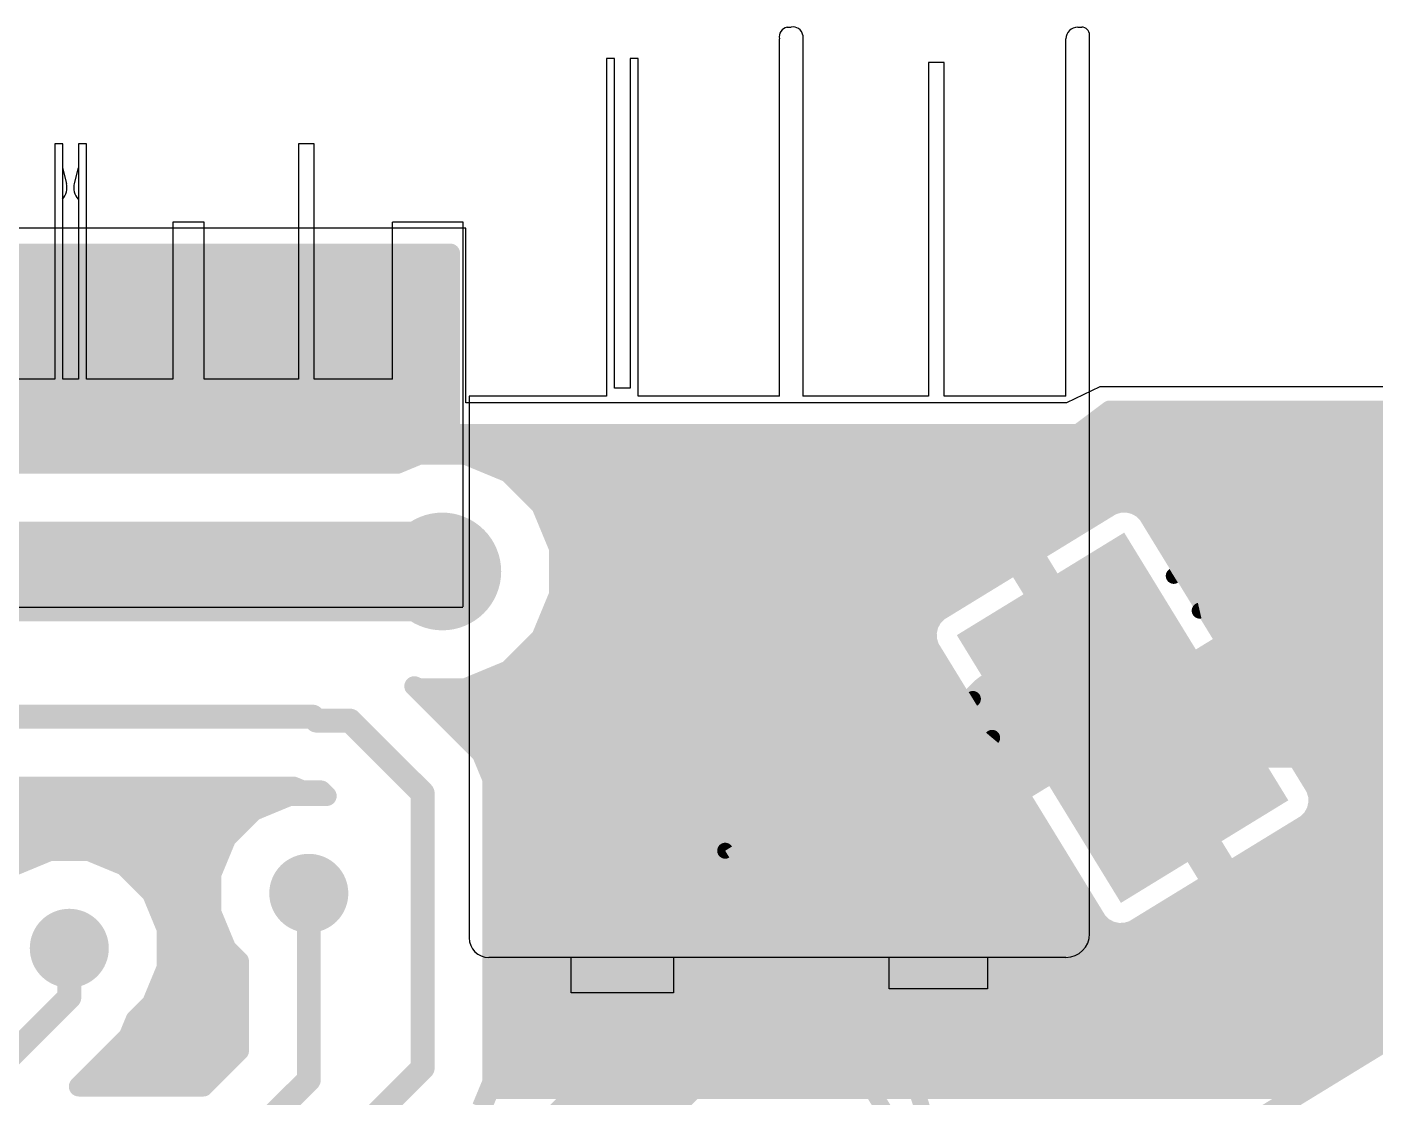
# Model space of a CAD drawing. Extents: x 0 to 110, y 0 to 76.
# Drawn here: x 59.21 to 76.38, y 44.86 to 58.49 of the extents above; entities that cross this region are included whole.
import ezdxf

# ---------------------------------------------------------------- set-up
doc = ezdxf.new("R2010")
doc.units = 0
doc.layers.get('0').update_dxf_attribs({"linetype": 'CONTINUOUS'})
for name, color, linetype in [('1', 22, 'CONTINUOUS'), ('18', 82, 'CONTINUOUS'), ('21', 253, 'CONTINUOUS'), ('22', 253, 'CONTINUOUS'), ('255', 6, 'CONTINUOUS')]:
    doc.layers.add(name, color=color, linetype=linetype)

# ---------------------------------------------------------------- blocks, each defined once
blk = doc.blocks.new('RECT')
blk.add_solid([(-0.5, -0.5), (0.5, -0.5), (-0.5, 0.5), (0.5, 0.5)])
blk = doc.blocks.new('ROUNDV')
at = {"const_width": 0.5}
blk.add_lwpolyline([(0, -0.25, 1), (0, 0.25, 1), (0, -0.25)], format="xyb", dxfattribs=at)

msp = doc.modelspace()

# ---------------------------------------------------------------- linework, layer by layer
at = {"layer": '1'}
for points, const_width in [([(45.8, 55.6), (64.6, 55.6)], 0.254), ([(64.6, 55.6), (64.6, 53.3)], 0.254), ([(45.5829, 55.372), (64.6, 55.372)], 0.254), ([(45.3409, 55.118), (64.6, 55.118)], 0.254), ([(45.099, 54.864), (64.6, 54.864)], 0.254), ([(44.8571, 54.61), (64.6, 54.61)], 0.254), ([(44.6152, 54.356), (64.6, 54.356)], 0.254), ([(44.3733, 54.102), (64.6, 54.102)], 0.254), ([(44.1314, 53.848), (64.6, 53.848)], 0.254), ([(43.8895, 53.594), (64.6, 53.594)], 0.254), ([(72.6, 53.3), (73, 53.6)], 0.254), ([(72.992, 53.594), (86.797, 53.594)], 0.254), ([(73, 53.6), (86.8, 53.6)], 0.254), ([(27.1189, 53.34), (64.6, 53.34)], 0.254), ([(64.6, 53.3), (72.6, 53.3)], 0.254), ([(72.6533, 53.34), (86.6711, 53.34)], 0.254), ([(26.9902, 53.086), (81.5642, 53.086)], 0.254), ([(63.9267, 52.9216), (38.9272, 52.9216)], 0.254), ([(64.2043, 53.0366), (63.9267, 52.9216)], 0.254), ([(64.7957, 53.0366), (64.2043, 53.0366)], 0.254), ([(65.3421, 52.8103), (64.7957, 53.0366)], 0.254), ([(65.2896, 52.832), (80.951, 52.832)], 0.254), ([(65.7603, 52.3921), (65.3421, 52.8103)], 0.254), ([(65.5744, 52.578), (80.5717, 52.578)], 0.254), ([(73.124, 52.4247), (73.0278, 52.3963)], 0.254), ([(73.2243, 52.4274), (73.124, 52.4247)], 0.254), ([(73.3218, 52.4039), (73.2243, 52.4274)], 0.254), ([(65.9866, 51.8457), (65.7603, 52.3921)], 0.254), ([(65.7885, 52.324), (72.9099, 52.324)], 0.254), ([(73.0278, 52.3963), (72.0275, 51.7833)], 0.254), ([(73.41, 52.3561), (73.3218, 52.4039)], 0.254), ([(73.4828, 52.287), (73.41, 52.3561)], 0.254), ([(73.4438, 52.324), (80.3177, 52.324)], 0.254), ([(74.4876, 50.6473), (73.4828, 52.287)], 0.254), ([(65.8937, 52.07), (72.4954, 52.07)], 0.254), ([(73.6158, 52.07), (80.0638, 52.07)], 0.254), ([(39.2, 51.55), (64.5, 51.55)], 1.27), ([(65.9866, 51.2543), (65.9866, 51.8457)], 0.254), ([(65.9866, 51.816), (72.0809, 51.816)], 0.254), ([(72.0275, 51.7833), (73.2052, 49.8614)], 0.254), ([(73.7714, 51.816), (79.9586, 51.816)], 0.254), ([(65.9866, 51.562), (71.6664, 51.562)], 0.254), ([(71.811, 51.6506), (70.8107, 51.0376)], 0.254), ([(72.9887, 49.7287), (71.811, 51.6506)], 0.254), ([(71.8652, 51.562), (72.1631, 51.562)], 0.254), ([(73.9271, 51.562), (79.8534, 51.562)], 0.254), ([(76.4, 51.1), (76.4, 51)], 1.27), ([(65.7603, 50.7079), (65.9866, 51.2543)], 0.254), ([(65.9866, 51.308), (71.252, 51.308)], 0.254), ([(72.0209, 51.308), (72.3188, 51.308)], 0.254), ([(74.0827, 51.308), (79.7482, 51.308)], 0.254), ([(65.9036, 51.054), (70.8375, 51.054)], 0.254), ([(70.8107, 51.0376), (70.7416, 50.9648)], 0.254), ([(72.1765, 51.054), (72.4744, 51.054)], 0.254), ([(74.2384, 51.054), (79.6996, 51.054)], 0.254), ([(70.6938, 50.8767), (70.6703, 50.7791)], 0.254), ([(70.7416, 50.9648), (70.6938, 50.8767)], 0.254), ([(65.3421, 50.2897), (65.7603, 50.7079)], 0.254), ([(65.7984, 50.8), (70.6754, 50.8)], 0.254), ([(70.6703, 50.7791), (70.673, 50.6788)], 0.254), ([(72.3322, 50.8), (72.6301, 50.8)], 0.254), ([(74.394, 50.8), (79.6996, 50.8)], 0.254), ([(65.5984, 50.546), (70.7239, 50.546)], 0.254), ([(70.673, 50.6788), (70.7015, 50.5826)], 0.254), ([(70.7015, 50.5826), (71.7063, 48.9429)], 0.254), ([(72.4878, 50.546), (72.7857, 50.546)], 0.254), ([(73.2053, 49.8614), (74.4876, 50.6473)], 0.254), ([(74.3224, 50.546), (79.6996, 50.546)], 0.254), ([(74.6203, 50.4307), (73.338, 49.6449)], 0.254), ([(75.6252, 48.7909), (74.6203, 50.4307)], 0.254), ([(71.7067, 49.6868), (64.8842, 42.8643)], 1.27), ([(64.7957, 50.0634), (65.3421, 50.2897)], 0.254), ([(65.3444, 50.292), (70.8796, 50.292)], 0.254), ([(72.6435, 50.292), (72.9414, 50.292)], 0.254), ([(76.4632, 49.6868), (73.1633, 49.6868)], 1.27), ([(73.9079, 50.292), (74.394, 50.292)], 0.254), ([(74.7053, 50.292), (79.6996, 50.292)], 0.254), ([(77.8, 48.35), (76.4632, 49.6868)], 1.27), ([(64.7536, 49.4787), (64.1437, 50.0885)], 0.254), ([(64.1437, 50.0885), (64.2043, 50.0634)], 0.254), ([(64.1942, 50.038), (71.0352, 50.038)], 0.254), ([(64.2043, 50.0634), (64.7957, 50.0634)], 0.254), ([(72.7991, 50.038), (73.097, 50.038)], 0.254), ([(73.4934, 50.038), (73.9795, 50.038)], 0.254), ([(74.861, 50.038), (79.7828, 50.038)], 0.254), ([(73.2052, 49.8614), (72.9887, 49.7287)], 0.254), ([(73.338, 49.6449), (73.2053, 49.8614)], 0.254), ([(53.6, 49.7), (62.85, 49.7)], 0.3048), ([(62.85, 49.7), (62.9, 49.65)], 0.3048), ([(62.9, 49.65), (63.325, 49.65)], 0.3048), ([(63.325, 49.65), (64.25, 48.725)], 0.3048), ([(64.4482, 49.784), (71.1909, 49.784)], 0.254), ([(73.1633, 49.6868), (71.7067, 49.6868)], 0.4064), ([(71.7063, 48.9429), (72.9887, 49.7287)], 0.254), ([(72.9548, 49.784), (73.0789, 49.784)], 0.254), ([(72.9887, 49.7287), (73.1214, 49.5121)], 0.254), ([(73.2527, 49.784), (73.565, 49.784)], 0.254), ([(75.0166, 49.784), (79.888, 49.784)], 0.254), ([(64.7022, 49.53), (71.3465, 49.53)], 0.254), ([(73.1214, 49.5121), (71.839, 48.7263)], 0.254), ([(72.6644, 49.53), (73.1104, 49.53)], 0.254), ([(73.1214, 49.5121), (73.338, 49.6448)], 0.254), ([(74.2991, 47.5903), (73.1214, 49.5121)], 0.254), ([(73.1506, 49.53), (73.4083, 49.53)], 0.254), ([(73.338, 49.6448), (74.5157, 47.723)], 0.254), ([(75.1723, 49.53), (79.9932, 49.53)], 0.254), ([(65.0037, 49.2286), (64.7536, 49.4787)], 0.254), ([(64.9562, 49.276), (71.5022, 49.276)], 0.254), ([(65.139, 48.9018), (65.0037, 49.2286)], 0.254), ([(72.2499, 49.276), (72.736, 49.276)], 0.254), ([(73.2661, 49.276), (73.564, 49.276)], 0.254), ([(75.3279, 49.276), (80.1471, 49.276)], 0.254), ([(65.0892, 49.022), (71.6578, 49.022)], 0.254), ([(71.8354, 49.022), (72.3215, 49.022)], 0.254), ([(73.4218, 49.022), (73.7196, 49.022)], 0.254), ([(75.4836, 49.022), (80.4011, 49.022)], 0.254), ([(57.8923, 48.811), (62.6025, 48.811)], 0.254), ([(62.6025, 48.811), (62.7232, 48.761)], 0.254), ([(65.139, 45.0482), (65.139, 48.9018)], 0.254), ([(57.9353, 48.768), (62.7063, 48.768)], 0.254), ([(62.5534, 48.6898), (62.0977, 48.501)], 0.254), ([(63.028, 48.6898), (62.5534, 48.6898)], 0.254), ([(62.7232, 48.761), (62.9568, 48.761)], 0.254), ([(62.9568, 48.761), (63.028, 48.6898)], 0.254), ([(64.25, 48.725), (64.25, 45.225)], 0.3048), ([(65.139, 48.768), (71.907, 48.768)], 0.254), ([(71.839, 48.7263), (72.8439, 47.0865)], 0.254), ([(73.5774, 48.768), (73.8753, 48.768)], 0.254), ([(75.6537, 48.6947), (75.6252, 48.7909)], 0.254), ([(75.632, 48.768), (80.6551, 48.768)], 0.254), ([(75.6563, 48.5945), (75.6537, 48.6947)], 0.254), ([(58.0498, 48.514), (62.129, 48.514)], 0.254), ([(62.0977, 48.501), (61.7489, 48.1523)], 0.254), ([(65.139, 48.514), (71.9691, 48.514)], 0.254), ([(73.7331, 48.514), (74.0309, 48.514)], 0.254), ([(75.585, 48.4087), (75.6329, 48.4969)], 0.254), ([(75.6329, 48.4969), (75.6563, 48.5945)], 0.254), ([(75.637, 48.514), (81.1524, 48.514)], 0.254), ([(74.5157, 47.723), (75.516, 48.336)], 0.254), ([(75.516, 48.336), (75.585, 48.4087)], 0.254), ([(58.1398, 48.26), (61.8567, 48.26)], 0.254), ([(61.7489, 48.1523), (61.5602, 47.6966)], 0.254), ([(65.139, 48.26), (72.1248, 48.26)], 0.254), ([(73.8887, 48.26), (74.1866, 48.26)], 0.254), ([(75.392, 48.26), (84.1524, 48.26)], 0.254), ([(58.1398, 48.006), (61.6884, 48.006)], 0.254), ([(59.5034, 47.9898), (59.0477, 47.8011)], 0.254), ([(59.9966, 47.9898), (59.5034, 47.9898)], 0.254), ([(60.4523, 47.8011), (59.9966, 47.9898)], 0.254), ([(65.139, 48.006), (72.2804, 48.006)], 0.254), ([(74.0444, 48.006), (74.3422, 48.006)], 0.254), ([(74.9775, 48.006), (84.0265, 48.006)], 0.254), ([(60.8011, 47.4523), (60.4523, 47.8011)], 0.254), ([(60.5013, 47.752), (61.5831, 47.752)], 0.254), ([(61.5602, 47.6966), (61.5602, 47.2034)], 0.254), ([(65.139, 47.752), (72.4361, 47.752)], 0.254), ([(74.2, 47.752), (74.4979, 47.752)], 0.254), ([(74.563, 47.752), (83.9006, 47.752)], 0.254), ([(60.7553, 47.498), (61.5602, 47.498)], 0.254), ([(60.9898, 46.9966), (60.8011, 47.4523)], 0.254), ([(62.8, 47.45), (62.8, 45.075)], 0.3048), ([(65.139, 47.498), (72.5917, 47.498)], 0.254), ([(73.2988, 46.9773), (74.2991, 47.5903)], 0.254), ([(74.1485, 47.498), (83.7746, 47.498)], 0.254), ([(60.8873, 47.244), (61.5602, 47.244)], 0.254), ([(61.5602, 47.2034), (61.7489, 46.7477)], 0.254), ([(65.139, 47.244), (72.7474, 47.244)], 0.254), ([(72.8439, 47.0865), (72.9166, 47.0175)], 0.254), ([(73.734, 47.244), (83.6487, 47.244)], 0.254), ([(60.9898, 46.5034), (60.9898, 46.9966)], 0.254), ([(60.9898, 46.99), (61.6486, 46.99)], 0.254), ([(65.139, 46.99), (72.9673, 46.99)], 0.254), ([(72.9166, 47.0175), (73.0048, 46.9696)], 0.254), ([(73.0048, 46.9696), (73.1023, 46.9462)], 0.254), ([(73.1023, 46.9462), (73.2026, 46.9488)], 0.254), ([(73.2026, 46.9488), (73.2988, 46.9773)], 0.254), ([(73.3195, 46.99), (83.5228, 46.99)], 0.254), ([(59.75, 46.75), (59.75, 46.125)], 0.3048), ([(61.7489, 46.7477), (61.911, 46.5857)], 0.254), ([(60.9898, 46.736), (61.7607, 46.736)], 0.254), ([(61.911, 46.5857), (61.911, 45.4432)], 0.254), ([(65.139, 46.736), (83.3968, 46.736)], 0.254), ([(60.8011, 46.0477), (60.9898, 46.5034)], 0.254), ([(60.9809, 46.482), (61.911, 46.482)], 0.254), ([(65.139, 46.482), (83.2709, 46.482)], 0.254), ([(60.8757, 46.228), (61.911, 46.228)], 0.254), ([(65.139, 46.228), (83.145, 46.228)], 0.254), ([(59.75, 46.125), (56, 42.375)], 0.3048), ([(60.5948, 45.8415), (60.8011, 46.0477)], 0.254), ([(60.7273, 45.974), (61.911, 45.974)], 0.254), ([(65.139, 45.974), (77.3903, 45.974)], 0.254), ([(77.1042, 45.9287), (74.7227, 44.4693)], 0.254), ([(60.5037, 45.6214), (60.5948, 45.8415)], 0.254), ([(60.5445, 45.72), (61.911, 45.72)], 0.254), ([(65.139, 45.72), (76.7636, 45.72)], 0.254), ([(59.8712, 44.989), (60.5037, 45.6214)], 0.254), ([(60.3482, 45.466), (61.911, 45.466)], 0.254), ([(61.911, 45.4432), (61.4568, 44.989)], 0.254), ([(65.139, 45.466), (76.3492, 45.466)], 0.254), ([(60.0942, 45.212), (61.6798, 45.212)], 0.254), ([(64.25, 45.225), (62.225, 43.2)], 0.3048), ([(65.139, 45.212), (75.9347, 45.212)], 0.254), ([(62.8, 45.075), (61.825, 44.1)], 0.3048), ([(65.0037, 44.7214), (65.139, 45.0482)], 0.254), ([(61.4568, 44.989), (59.8712, 44.989)], 0.254), ([(65.1016, 44.958), (75.5202, 44.958)], 0.254)]:
    msp.add_lwpolyline(points, dxfattribs=dict(at, const_width=const_width))
for points, const_width in [([(64.6635, 55.6, 1), (64.5365, 55.6)], 0.127), ([(64.6, 55.5365, 1), (64.6, 55.6635)], 0.127), ([(64.6, 55.3085, 1), (64.6, 55.4355)], 0.127), ([(64.6, 55.0545, 1), (64.6, 55.1815)], 0.127), ([(64.6, 54.8005, 1), (64.6, 54.9275)], 0.127), ([(64.6, 54.5465, 1), (64.6, 54.6735)], 0.127), ([(64.6, 54.2925, 1), (64.6, 54.4195)], 0.127), ([(64.6, 54.0385, 1), (64.6, 54.1655)], 0.127), ([(64.6, 53.7845, 1), (64.6, 53.9115)], 0.127), ([(64.6, 53.5305, 1), (64.6, 53.6575)], 0.127), ([(72.992, 53.6575, 1), (72.992, 53.5305)], 0.127), ([(73, 53.6635, 1), (73, 53.5365)], 0.127), ([(73.0381, 53.5492, 1), (72.9619, 53.6508)], 0.127), ([(64.6, 53.3635, 1), (64.6, 53.2365)], 0.127), ([(64.6, 53.2765, 1), (64.6, 53.4035)], 0.127), ([(72.5619, 53.3508, 1), (72.6381, 53.2492)], 0.127), ([(72.6533, 53.4035, 1), (72.6533, 53.2765)], 0.127), ([(72.6, 53.2365, 1), (72.6, 53.3635)], 0.127), ([(64.5365, 53.3, 1), (64.6635, 53.3)], 0.127), ([(63.9267, 52.8581, 1), (63.9267, 52.9851)], 0.127), ([(64.2043, 53.1001, 1), (64.2043, 52.9731)], 0.127), ([(64.2286, 52.9779, 1), (64.18, 53.0953)], 0.127), ([(64.82, 53.0953, 1), (64.7714, 52.9779)], 0.127), ([(64.7957, 52.9731, 1), (64.7957, 53.1001)], 0.127), ([(63.9024, 52.9803, 1), (63.951, 52.8629)], 0.127), ([(65.2896, 52.8955, 1), (65.2896, 52.7685)], 0.127), ([(65.387, 52.8552, 1), (65.2972, 52.7654)], 0.127), ([(65.3178, 52.7516, 1), (65.3664, 52.8689)], 0.127), ([(65.5744, 52.6415, 1), (65.5744, 52.5145)], 0.127), ([(73.1223, 52.4882, 1), (73.1257, 52.3613)], 0.127), ([(73.142, 52.3639, 1), (73.106, 52.4856)], 0.127), ([(73.2391, 52.4891, 1), (73.2095, 52.3656)], 0.127), ([(73.2259, 52.3639, 1), (73.2226, 52.4908)], 0.127), ([(65.8189, 52.4164, 1), (65.7016, 52.3678)], 0.127), ([(65.7154, 52.3472, 1), (65.8052, 52.437)], 0.127), ([(65.7885, 52.3875, 1), (65.7885, 52.2605)], 0.127), ([(72.9099, 52.2605, 1), (72.9099, 52.3875)], 0.127), ([(73.0098, 52.4571, 1), (73.0458, 52.3354)], 0.127), ([(73.061, 52.3421, 1), (72.9946, 52.4504)], 0.127), ([(73.3521, 52.4598, 1), (73.2915, 52.3481)], 0.127), ([(73.307, 52.3422, 1), (73.3367, 52.4657)], 0.127), ([(73.4537, 52.4021, 1), (73.3663, 52.31)], 0.127), ([(73.3797, 52.3003, 1), (73.4403, 52.4119)], 0.127), ([(73.4438, 52.3875, 1), (73.4438, 52.2605)], 0.127), ([(73.5369, 52.3202, 1), (73.4286, 52.2538)], 0.127), ([(73.4391, 52.241, 1), (73.5265, 52.3331)], 0.127), ([(65.8937, 52.1335, 1), (65.8937, 52.0065)], 0.127), ([(72.4954, 52.0065, 1), (72.4954, 52.1335)], 0.127), ([(73.6158, 52.1335, 1), (73.6158, 52.0065)], 0.127), ([(64.5, 51.2325, 1), (64.5, 51.8675)], 0.635), ([(66.0501, 51.8457, 1), (65.9231, 51.8457)], 0.127), ([(65.9866, 51.8795, 1), (65.9866, 51.7525)], 0.127), ([(65.9279, 51.8214, 1), (66.0453, 51.87)], 0.127), ([(72.0817, 51.8165, 1), (71.9734, 51.7501)], 0.127), ([(71.9943, 51.8374, 1), (72.0607, 51.7291)], 0.127), ([(72.0809, 51.7525, 1), (72.0809, 51.8795)], 0.127), ([(73.7714, 51.8795, 1), (73.7714, 51.7525)], 0.127), ([(65.9866, 51.6255, 1), (65.9866, 51.4985)], 0.127), ([(71.6664, 51.4985, 1), (71.6664, 51.6255)], 0.127), ([(71.8651, 51.6837, 1), (71.7568, 51.6174)], 0.127), ([(71.8441, 51.5964, 1), (71.7778, 51.7047)], 0.127), ([(71.8652, 51.6255, 1), (71.8652, 51.4985)], 0.127), ([(72.1631, 51.4985, 1), (72.1631, 51.6255)], 0.127), ([(73.9271, 51.6255, 1), (73.9271, 51.4985)], 0.127), ([(76.7175, 51.1, 1), (76.0825, 51.1)], 0.635), ([(65.9866, 51.3715, 1), (65.9866, 51.2445)], 0.127), ([(66.0453, 51.23, 1), (65.9279, 51.2786)], 0.127), ([(71.252, 51.2445, 1), (71.252, 51.3715)], 0.127), ([(72.0209, 51.3715, 1), (72.0209, 51.2445)], 0.127), ([(72.3188, 51.2445, 1), (72.3188, 51.3715)], 0.127), ([(74.0827, 51.3715, 1), (74.0827, 51.2445)], 0.127), ([(65.9036, 51.1175, 1), (65.9036, 50.9905)], 0.127), ([(65.9231, 51.2543, 1), (66.0501, 51.2543)], 0.127), ([(70.8567, 50.9939, 1), (70.7646, 51.0813)], 0.127), ([(70.8375, 50.9905, 1), (70.8375, 51.1175)], 0.127), ([(72.1765, 51.1175, 1), (72.1765, 50.9905)], 0.127), ([(72.4744, 50.9905, 1), (72.4744, 51.1175)], 0.127), ([(74.2384, 51.1175, 1), (74.2384, 50.9905)], 0.127), ([(76.0825, 51, 1), (76.7175, 51)], 0.635), ([(70.7555, 50.8618, 1), (70.632, 50.8915)], 0.127), ([(70.6956, 51.0085, 1), (70.7877, 50.9211)], 0.127), ([(70.7974, 50.9345, 1), (70.6858, 50.9951)], 0.127), ([(70.7775, 51.0917, 1), (70.8439, 50.9834)], 0.127), ([(65.8052, 50.663, 1), (65.7154, 50.7528)], 0.127), ([(65.7984, 50.8635, 1), (65.7984, 50.7365)], 0.127), ([(70.7338, 50.7808, 1), (70.6069, 50.7774)], 0.127), ([(70.6086, 50.7939, 1), (70.7321, 50.7643)], 0.127), ([(70.638, 50.907, 1), (70.7496, 50.8464)], 0.127), ([(70.6754, 50.7365, 1), (70.6754, 50.8635)], 0.127), ([(72.3322, 50.8635, 1), (72.3322, 50.7365)], 0.127), ([(72.6301, 50.7365, 1), (72.6301, 50.8635)], 0.127), ([(74.394, 50.8635, 1), (74.394, 50.7365)], 0.127), ([(65.5984, 50.6095, 1), (65.5984, 50.4825)], 0.127), ([(65.7016, 50.7322, 1), (65.8189, 50.6836)], 0.127), ([(70.7339, 50.6969, 1), (70.6121, 50.6608)], 0.127), ([(70.6095, 50.6772, 1), (70.7364, 50.6805)], 0.127), ([(70.7556, 50.6158, 1), (70.6473, 50.5495)], 0.127), ([(70.6406, 50.5646, 1), (70.7623, 50.6007)], 0.127), ([(70.7239, 50.4825, 1), (70.7239, 50.6095)], 0.127), ([(72.4878, 50.6095, 1), (72.4878, 50.4825)], 0.127), ([(72.7857, 50.4825, 1), (72.7857, 50.6095)], 0.127), ([(74.3224, 50.6095, 1), (74.3224, 50.4825)], 0.127), ([(74.4335, 50.6141, 1), (74.5418, 50.6804)], 0.127), ([(74.5208, 50.5931, 1), (74.4544, 50.7014)], 0.127), ([(74.6745, 50.4639, 1), (74.5662, 50.3975)], 0.127), ([(74.6535, 50.3766, 1), (74.5871, 50.4848)], 0.127), ([(65.2972, 50.3346, 1), (65.387, 50.2448)], 0.127), ([(65.3444, 50.3555, 1), (65.3444, 50.2285)], 0.127), ([(65.3664, 50.2311, 1), (65.3178, 50.3484)], 0.127), ([(70.8796, 50.2285, 1), (70.8796, 50.3555)], 0.127), ([(71.9312, 49.4623, 1), (71.4822, 49.9113)], 0.635), ([(72.6435, 50.3555, 1), (72.6435, 50.2285)], 0.127), ([(73.1633, 50.0043, 1), (73.1633, 49.3693)], 0.635), ([(72.9414, 50.2285, 1), (72.9414, 50.3555)], 0.127), ([(73.9079, 50.3555, 1), (73.9079, 50.2285)], 0.127), ([(74.394, 50.2285, 1), (74.394, 50.3555)], 0.127), ([(74.7053, 50.3555, 1), (74.7053, 50.2285)], 0.127), ([(76.6877, 49.9113, 1), (76.2387, 49.4623)], 0.635), ([(76.4632, 49.3693, 1), (76.4632, 50.0043)], 0.635), ([(64.1886, 50.1334, 1), (64.0988, 50.0436)], 0.127), ([(64.168, 50.1471, 1), (64.1194, 50.0298)], 0.127), ([(64.1942, 50.1015, 1), (64.1942, 49.9745)], 0.127), ([(64.2043, 50.1269, 1), (64.2043, 49.9999)], 0.127), ([(64.18, 50.0047, 1), (64.2286, 50.1221)], 0.127), ([(64.7714, 50.1221, 1), (64.82, 50.0047)], 0.127), ([(64.7957, 49.9999, 1), (64.7957, 50.1269)], 0.127), ([(71.0352, 49.9745, 1), (71.0352, 50.1015)], 0.127), ([(72.7991, 50.1015, 1), (72.7991, 49.9745)], 0.127), ([(73.097, 49.9745, 1), (73.097, 50.1015)], 0.127), ([(73.4934, 50.1015, 1), (73.4934, 49.9745)], 0.127), ([(73.9795, 49.9745, 1), (73.9795, 50.1015)], 0.127), ([(74.861, 50.1015, 1), (74.861, 49.9745)], 0.127), ([(73.2594, 49.8946, 1), (73.1511, 49.8282)], 0.127), ([(73.1721, 49.9156, 1), (73.2384, 49.8073)], 0.127), ([(73.2384, 49.8073, 1), (73.1721, 49.9156)], 0.127), ([(62.9039, 49.7539, 1), (62.7961, 49.6461)], 0.1524), ([(62.9, 49.7262, 1), (62.9, 49.5738)], 0.1524), ([(62.85, 49.6238, 1), (62.85, 49.7762)], 0.1524), ([(63.3789, 49.7039, 1), (63.2711, 49.5961)], 0.1524), ([(63.325, 49.5738, 1), (63.325, 49.7262)], 0.1524), ([(64.4482, 49.8475, 1), (64.4482, 49.7205)], 0.127), ([(71.1909, 49.7205, 1), (71.1909, 49.8475)], 0.127), ([(71.7067, 49.7884, 1), (71.7067, 49.5852)], 0.2032), ([(72.9548, 49.8475, 1), (72.9548, 49.7205)], 0.127), ([(73.0428, 49.7619, 1), (72.9345, 49.6955)], 0.127), ([(72.9555, 49.7829, 1), (73.0219, 49.6746)], 0.127), ([(72.9345, 49.6955, 1), (73.0428, 49.7619)], 0.127), ([(73.0218, 49.6746, 1), (72.9555, 49.7828)], 0.127), ([(73.0789, 49.7205, 1), (73.0789, 49.8475)], 0.127), ([(73.1633, 49.5852, 1), (73.1633, 49.7884)], 0.2032), ([(73.1511, 49.8282, 1), (73.2594, 49.8946)], 0.127), ([(73.2527, 49.8475, 1), (73.2527, 49.7205)], 0.127), ([(73.565, 49.7205, 1), (73.565, 49.8475)], 0.127), ([(75.0166, 49.8475, 1), (75.0166, 49.7205)], 0.127), ([(62.8461, 49.5961, 1), (62.9539, 49.7039)], 0.1524), ([(64.7022, 49.5935, 1), (64.7022, 49.4665)], 0.127), ([(71.3465, 49.4665, 1), (71.3465, 49.5935)], 0.127), ([(72.6644, 49.5935, 1), (72.6644, 49.4665)], 0.127), ([(73.0882, 49.5663, 1), (73.1546, 49.458)], 0.127), ([(73.1755, 49.5453, 1), (73.0673, 49.479)], 0.127), ([(73.1506, 49.5935, 1), (73.1506, 49.4665)], 0.127), ([(73.1546, 49.458, 1), (73.0882, 49.5663)], 0.127), ([(73.1104, 49.4665, 1), (73.1104, 49.5935)], 0.127), ([(73.3921, 49.678, 1), (73.2838, 49.6117)], 0.127), ([(73.3048, 49.699, 1), (73.3711, 49.5907)], 0.127), ([(73.2838, 49.6117, 1), (73.3921, 49.678)], 0.127), ([(73.3711, 49.5907, 1), (73.3048, 49.699)], 0.127), ([(73.4083, 49.4665, 1), (73.4083, 49.5935)], 0.127), ([(75.1723, 49.5935, 1), (75.1723, 49.4665)], 0.127), ([(64.7985, 49.5236, 1), (64.7087, 49.4338)], 0.127), ([(64.7087, 49.4338, 1), (64.7985, 49.5236)], 0.127), ([(73.0672, 49.479, 1), (73.1755, 49.5453)], 0.127), ([(64.9562, 49.3395, 1), (64.9562, 49.2125)], 0.127), ([(65.0623, 49.2529, 1), (64.945, 49.2043)], 0.127), ([(64.9588, 49.1837, 1), (65.0486, 49.2735)], 0.127), ([(71.5022, 49.2125, 1), (71.5022, 49.3395)], 0.127), ([(72.2499, 49.3395, 1), (72.2499, 49.2125)], 0.127), ([(72.736, 49.2125, 1), (72.736, 49.3395)], 0.127), ([(73.2661, 49.3395, 1), (73.2661, 49.2125)], 0.127), ([(73.564, 49.2125, 1), (73.564, 49.3395)], 0.127), ([(75.3279, 49.3395, 1), (75.3279, 49.2125)], 0.127), ([(65.0892, 49.0855, 1), (65.0892, 48.9585)], 0.127), ([(71.6578, 48.9585, 1), (71.6578, 49.0855)], 0.127), ([(71.8354, 49.0855, 1), (71.8354, 48.9585)], 0.127), ([(72.3215, 48.9585, 1), (72.3215, 49.0855)], 0.127), ([(73.4218, 49.0855, 1), (73.4218, 48.9585)], 0.127), ([(73.7196, 48.9585, 1), (73.7196, 49.0855)], 0.127), ([(75.4836, 49.0855, 1), (75.4836, 48.9585)], 0.127), ([(62.6268, 48.8697, 1), (62.5782, 48.7523)], 0.127), ([(62.6025, 48.7475, 1), (62.6025, 48.8745)], 0.127), ([(65.2025, 48.9018, 1), (65.0755, 48.9018)], 0.127), ([(65.0803, 48.8775, 1), (65.1977, 48.9261)], 0.127), ([(71.6731, 48.997, 1), (71.7395, 48.8887)], 0.127), ([(71.6522, 48.9097, 1), (71.7604, 48.976)], 0.127), ([(62.5534, 48.7533, 1), (62.5534, 48.6263)], 0.127), ([(62.5777, 48.6311, 1), (62.5291, 48.7485)], 0.127), ([(62.7232, 48.8245, 1), (62.7232, 48.6975)], 0.127), ([(62.6989, 48.7023, 1), (62.7475, 48.8197)], 0.127), ([(62.7063, 48.7045, 1), (62.7063, 48.8315)], 0.127), ([(63.0017, 48.8059, 1), (62.9119, 48.7161)], 0.127), ([(62.9568, 48.6975, 1), (62.9568, 48.8245)], 0.127), ([(62.9831, 48.6449, 1), (63.0729, 48.7347)], 0.127), ([(63.028, 48.6263, 1), (63.028, 48.7533)], 0.127), ([(64.3262, 48.725, 1), (64.1738, 48.725)], 0.1524), ([(64.1961, 48.6711, 1), (64.3039, 48.7789)], 0.1524), ([(65.139, 48.8315, 1), (65.139, 48.7045)], 0.127), ([(71.8932, 48.7595, 1), (71.7849, 48.6931)], 0.127), ([(71.8058, 48.7805, 1), (71.8722, 48.6722)], 0.127), ([(71.907, 48.7045, 1), (71.907, 48.8315)], 0.127), ([(73.5774, 48.8315, 1), (73.5774, 48.7045)], 0.127), ([(73.8753, 48.7045, 1), (73.8753, 48.8315)], 0.127), ([(75.6861, 48.809, 1), (75.5643, 48.7729)], 0.127), ([(75.632, 48.8315, 1), (75.632, 48.7045)], 0.127), ([(75.571, 48.7578, 1), (75.6793, 48.8241)], 0.127), ([(75.7171, 48.6964, 1), (75.5902, 48.6931)], 0.127), ([(75.5928, 48.6767, 1), (75.7146, 48.7128)], 0.127), ([(62.0734, 48.5597, 1), (62.122, 48.4424)], 0.127), ([(62.1426, 48.4561, 1), (62.0528, 48.546)], 0.127), ([(62.129, 48.4505, 1), (62.129, 48.5775)], 0.127), ([(65.139, 48.5775, 1), (65.139, 48.4505)], 0.127), ([(71.9691, 48.4505, 1), (71.9691, 48.5775)], 0.127), ([(73.7331, 48.5775, 1), (73.7331, 48.4505)], 0.127), ([(74.0309, 48.4505, 1), (74.0309, 48.5775)], 0.127), ([(75.637, 48.5775, 1), (75.637, 48.4505)], 0.127), ([(75.6887, 48.4666, 1), (75.5771, 48.5272)], 0.127), ([(75.5928, 48.5928, 1), (75.7198, 48.5961)], 0.127), ([(75.718, 48.5796, 1), (75.5945, 48.6093)], 0.127), ([(75.4699, 48.3797, 1), (75.562, 48.2923)], 0.127), ([(75.5491, 48.2818, 1), (75.4828, 48.3901)], 0.127), ([(75.5292, 48.439, 1), (75.6408, 48.3784)], 0.127), ([(75.6311, 48.365, 1), (75.5389, 48.4525)], 0.127), ([(75.5711, 48.5117, 1), (75.6946, 48.4821)], 0.127), ([(61.704, 48.1972, 1), (61.7938, 48.1074)], 0.127), ([(61.8076, 48.128, 1), (61.6903, 48.1766)], 0.127), ([(61.8567, 48.1965, 1), (61.8567, 48.3235)], 0.127), ([(65.139, 48.3235, 1), (65.139, 48.1965)], 0.127), ([(72.1248, 48.1965, 1), (72.1248, 48.3235)], 0.127), ([(73.8887, 48.3235, 1), (73.8887, 48.1965)], 0.127), ([(74.1866, 48.1965, 1), (74.1866, 48.3235)], 0.127), ([(75.392, 48.3235, 1), (75.392, 48.1965)], 0.127), ([(59.5034, 48.0533, 1), (59.5034, 47.9263)], 0.127), ([(59.5277, 47.9311, 1), (59.4791, 48.0485)], 0.127), ([(60.0209, 48.0485, 1), (59.9723, 47.9311)], 0.127), ([(59.9966, 47.9263, 1), (59.9966, 48.0533)], 0.127), ([(61.6884, 47.9425, 1), (61.6884, 48.0695)], 0.127), ([(65.139, 48.0695, 1), (65.139, 47.9425)], 0.127), ([(72.2804, 47.9425, 1), (72.2804, 48.0695)], 0.127), ([(74.0444, 48.0695, 1), (74.0444, 47.9425)], 0.127), ([(74.3422, 47.9425, 1), (74.3422, 48.0695)], 0.127), ([(74.9775, 48.0695, 1), (74.9775, 47.9425)], 0.127), ([(60.4972, 47.846, 1), (60.4074, 47.7561)], 0.127), ([(60.428, 47.7424, 1), (60.4766, 47.8597)], 0.127), ([(60.5013, 47.8155, 1), (60.5013, 47.6885)], 0.127), ([(61.6237, 47.6966, 1), (61.4967, 47.6966)], 0.127), ([(61.5015, 47.7209, 1), (61.6189, 47.6723)], 0.127), ([(61.5831, 47.6885, 1), (61.5831, 47.8155)], 0.127), ([(65.139, 47.8155, 1), (65.139, 47.6885)], 0.127), ([(72.4361, 47.6885, 1), (72.4361, 47.8155)], 0.127), ([(74.2, 47.8155, 1), (74.2, 47.6885)], 0.127), ([(74.4825, 47.7771, 1), (74.5488, 47.6689)], 0.127), ([(74.4615, 47.6898, 1), (74.5698, 47.7562)], 0.127), ([(74.4979, 47.6885, 1), (74.4979, 47.8155)], 0.127), ([(74.563, 47.8155, 1), (74.563, 47.6885)], 0.127), ([(60.7553, 47.5615, 1), (60.7553, 47.4345)], 0.127), ([(60.8597, 47.4766, 1), (60.7424, 47.428)], 0.127), ([(60.7561, 47.4074, 1), (60.846, 47.4972)], 0.127), ([(61.5602, 47.4345, 1), (61.5602, 47.5615)], 0.127), ([(62.8762, 47.45, 1), (62.7238, 47.45)], 0.1524), ([(65.139, 47.5615, 1), (65.139, 47.4345)], 0.127), ([(72.5917, 47.4345, 1), (72.5917, 47.5615)], 0.127), ([(74.1485, 47.5615, 1), (74.1485, 47.4345)], 0.127), ([(74.245, 47.5571, 1), (74.3532, 47.6235)], 0.127), ([(74.3323, 47.5361, 1), (74.2659, 47.6444)], 0.127), ([(60.8873, 47.3075, 1), (60.8873, 47.1805)], 0.127), ([(61.6189, 47.2277, 1), (61.5015, 47.1791)], 0.127), ([(61.4967, 47.2034, 1), (61.6237, 47.2034)], 0.127), ([(61.5602, 47.1805, 1), (61.5602, 47.3075)], 0.127), ([(65.139, 47.3075, 1), (65.139, 47.1805)], 0.127), ([(72.7474, 47.1805, 1), (72.7474, 47.3075)], 0.127), ([(72.8876, 47.1326, 1), (72.8002, 47.0405)], 0.127), ([(73.734, 47.3075, 1), (73.734, 47.1805)], 0.127), ([(61.0533, 46.9966, 1), (60.9263, 46.9966)], 0.127), ([(60.9898, 47.0535, 1), (60.9898, 46.9265)], 0.127), ([(60.9311, 46.9723, 1), (61.0485, 47.0209)], 0.127), ([(61.6486, 46.9265, 1), (61.6486, 47.0535)], 0.127), ([(65.139, 47.0535, 1), (65.139, 46.9265)], 0.127), ([(72.7897, 47.0534, 1), (72.898, 47.1197)], 0.127), ([(72.9469, 47.0733, 1), (72.8863, 46.9617)], 0.127), ([(72.8729, 46.9714, 1), (72.9603, 47.0635)], 0.127), ([(73.0196, 47.0314, 1), (72.99, 46.9079)], 0.127), ([(72.9673, 46.9265, 1), (72.9673, 47.0535)], 0.127), ([(72.9745, 46.9138, 1), (73.0351, 47.0254)], 0.127), ([(73.1007, 47.0097, 1), (73.104, 46.8827)], 0.127), ([(73.0875, 46.8845, 1), (73.1172, 47.0079)], 0.127), ([(73.1846, 47.0097, 1), (73.2207, 46.8879)], 0.127), ([(73.2043, 46.8853, 1), (73.201, 47.0123)], 0.127), ([(73.2656, 47.0315, 1), (73.332, 46.9232)], 0.127), ([(73.3195, 47.0535, 1), (73.3195, 46.9265)], 0.127), ([(73.3169, 46.9164, 1), (73.2808, 47.0382)], 0.127), ([(59.8262, 46.75, 1), (59.6738, 46.75)], 0.1524), ([(61.7938, 46.7926, 1), (61.704, 46.7028)], 0.127), ([(60.9898, 46.7995, 1), (60.9898, 46.6725)], 0.127), ([(61.6903, 46.7234, 1), (61.8076, 46.772)], 0.127), ([(61.7607, 46.6725, 1), (61.7607, 46.7995)], 0.127), ([(61.9745, 46.5857, 1), (61.8475, 46.5857)], 0.127), ([(65.139, 46.7995, 1), (65.139, 46.6725)], 0.127), ([(60.9809, 46.5455, 1), (60.9809, 46.4185)], 0.127), ([(60.9263, 46.5034, 1), (61.0533, 46.5034)], 0.127), ([(61.0485, 46.4791, 1), (60.9311, 46.5277)], 0.127), ([(61.8661, 46.5408, 1), (61.9559, 46.6306)], 0.127), ([(61.911, 46.4185, 1), (61.911, 46.5455)], 0.127), ([(65.139, 46.5455, 1), (65.139, 46.4185)], 0.127), ([(60.8757, 46.2915, 1), (60.8757, 46.1645)], 0.127), ([(61.911, 46.1645, 1), (61.911, 46.2915)], 0.127), ([(65.139, 46.2915, 1), (65.139, 46.1645)], 0.127), ([(59.6738, 46.125, 1), (59.8262, 46.125)], 0.1524), ([(59.8039, 46.0711, 1), (59.6961, 46.1789)], 0.1524), ([(60.7273, 46.0375, 1), (60.7273, 45.9105)], 0.127), ([(60.7424, 46.072, 1), (60.8597, 46.0234)], 0.127), ([(60.846, 46.0028, 1), (60.7561, 46.0926)], 0.127), ([(61.911, 45.9105, 1), (61.911, 46.0375)], 0.127), ([(65.139, 46.0375, 1), (65.139, 45.9105)], 0.127), ([(60.5445, 45.7835, 1), (60.5445, 45.6565)], 0.127), ([(60.5499, 45.8864, 1), (60.6397, 45.7966)], 0.127), ([(60.6535, 45.8172, 1), (60.5361, 45.8658)], 0.127), ([(61.911, 45.6565, 1), (61.911, 45.7835)], 0.127), ([(65.139, 45.7835, 1), (65.139, 45.6565)], 0.127), ([(60.445, 45.6457, 1), (60.5623, 45.5971)], 0.127), ([(60.5486, 45.5765, 1), (60.4588, 45.6663)], 0.127), ([(60.3482, 45.5295, 1), (60.3482, 45.4025)], 0.127), ([(61.8475, 45.4432, 1), (61.9745, 45.4432)], 0.127), ([(61.9559, 45.3983, 1), (61.8661, 45.4881)], 0.127), ([(61.911, 45.4025, 1), (61.911, 45.5295)], 0.127), ([(65.139, 45.5295, 1), (65.139, 45.4025)], 0.127), ([(76.3492, 45.4025, 1), (76.3492, 45.5295)], 0.127), ([(60.0942, 45.2755, 1), (60.0942, 45.1485)], 0.127), ([(61.6798, 45.1485, 1), (61.6798, 45.2755)], 0.127), ([(64.3039, 45.1711, 1), (64.1961, 45.2789)], 0.1524), ([(65.139, 45.2755, 1), (65.139, 45.1485)], 0.127), ([(75.9347, 45.1485, 1), (75.9347, 45.2755)], 0.127), ([(62.7238, 45.075, 1), (62.8762, 45.075)], 0.1524), ([(62.8539, 45.0211, 1), (62.7461, 45.1289)], 0.1524), ([(64.1738, 45.225, 1), (64.3262, 45.225)], 0.1524), ([(65.1977, 45.0239, 1), (65.0803, 45.0725)], 0.127), ([(59.8712, 45.0525, 1), (59.8712, 44.9255)], 0.127), ([(59.8263, 45.0339, 1), (59.9161, 44.9441)], 0.127), ([(61.4119, 45.0339, 1), (61.5017, 44.9441)], 0.127), ([(61.4568, 44.9255, 1), (61.4568, 45.0525)], 0.127), ([(65.1016, 45.0215, 1), (65.1016, 44.8945)], 0.127), ([(65.0755, 45.0482, 1), (65.2025, 45.0482)], 0.127), ([(75.5202, 44.8945, 1), (75.5202, 45.0215)], 0.127)]:
    msp.add_lwpolyline(points, format="xyb", dxfattribs=dict(at, const_width=const_width))
at = {"layer": '21', "const_width": 0.2032}
for points in [[(73.8153, 51.4937), (76.9701, 53.4269)], [(68.1026, 47.993), (71.2574, 49.9262)], [(73.0663, 39.8929), (68.1026, 47.993)]]:
    msp.add_lwpolyline(points, dxfattribs=at)
at = {"layer": '21'}
for points, const_width in [([(73.7887, 51.537, 1), (73.8418, 51.4504)], 0.1016), ([(79.0045, 43.1213, 0.7208), (74.1453, 51.0509)], 0.2032), ([(74.1338, 51.1004, 1), (74.1568, 51.0014)], 0.1016), ([(71.2839, 49.8829, 1), (71.2308, 49.9695)], 0.1016), ([(71.5021, 49.4311, 0.7208), (76.3613, 41.5016)], 0.2032), ([(71.541, 49.3984, 1), (71.4632, 49.4638)], 0.1016), ([(68.1459, 48.0195, 1), (68.0593, 47.9664)], 0.1016), ([(68.0761, 48.0363, 1), (68.1291, 47.9496)], 0.1016)]:
    msp.add_lwpolyline(points, format="xyb", dxfattribs=dict(at, const_width=const_width))
at = {"layer": '22'}
for p, q in [((68.8925, 58.4836), (68.9425, 58.4836)), ((69.0925, 58.3836), (69.0925, 53.7836)), ((72.5925, 58.4836), (72.6425, 58.4836)), ((72.7425, 46.9336), (72.7425, 58.3836)), ((68.7925, 53.7836), (68.7925, 58.3336)), ((72.4425, 53.7836), (72.4425, 58.3336)), ((66.6925, 58.0836), (66.5925, 58.0836)), ((66.5925, 58.0836), (66.5925, 53.7836)), ((66.6925, 53.8836), (66.6925, 58.0836)), ((66.9925, 58.0836), (66.8925, 58.0836)), ((66.8925, 58.0836), (66.8925, 53.8836)), ((66.9925, 53.7836), (66.9925, 58.0836)), ((70.8925, 58.0336), (70.6925, 58.0336)), ((70.6925, 58.0336), (70.6925, 53.7836)), ((70.8925, 53.7836), (70.8925, 58.0336)), ((59.6669, 56.9985), (59.5669, 56.9985)), ((59.5669, 56.9985), (59.5669, 53.9985)), ((59.6669, 53.9985), (59.6669, 56.9985)), ((59.9669, 56.9985), (59.8669, 56.9985)), ((59.8669, 56.9985), (59.8669, 53.9985)), ((59.9669, 53.9985), (59.9669, 56.9985)), ((62.8669, 56.9985), (62.6669, 56.9985)), ((62.6669, 56.9985), (62.6669, 53.9985)), ((62.8669, 53.9985), (62.8669, 56.9985)), ((59.6632, 56.6924), (59.7132, 56.4924)), ((59.8632, 56.6924), (59.8132, 56.4924)), ((61.4669, 55.9985), (61.0669, 55.9985)), ((61.0669, 55.9985), (61.0669, 53.9985)), ((61.4669, 53.9985), (61.4669, 55.9985)), ((64.7669, 55.9985), (63.8669, 55.9985)), ((63.8669, 53.9985), (63.8669, 55.9985)), ((64.7669, 51.0985), (64.7669, 55.9985)), ((59.5669, 53.9985), (58.4669, 53.9985)), ((59.8669, 53.9985), (59.6669, 53.9985)), ((61.0669, 53.9985), (59.9669, 53.9985)), ((62.6669, 53.9985), (61.4669, 53.9985)), ((63.8669, 53.9985), (62.8669, 53.9985)), ((64.8425, 53.7836), (64.8425, 46.8836)), ((66.5925, 53.7836), (64.8425, 53.7836)), ((66.8925, 53.8836), (66.6925, 53.8836)), ((68.7925, 53.7836), (66.9925, 53.7836)), ((70.6925, 53.7836), (69.0925, 53.7836)), ((72.4425, 53.7836), (70.8925, 53.7836)), ((64.7632, 51.0924), (45.7632, 51.0924)), ((66.1425, 46.6336), (65.0925, 46.6336)), ((67.4425, 46.6336), (66.1425, 46.6336)), ((66.1425, 46.1836), (66.1425, 46.6336)), ((70.1925, 46.6336), (67.4425, 46.6336)), ((67.4425, 46.6336), (67.4425, 46.1836)), ((71.4425, 46.6336), (70.1925, 46.6336)), ((70.1925, 46.2336), (70.1925, 46.6336)), ((72.4425, 46.6336), (71.4425, 46.6336)), ((71.4425, 46.6336), (71.4425, 46.2336)), ((67.4425, 46.1836), (66.1425, 46.1836)), ((71.4425, 46.2336), (70.1925, 46.2336))]:
    msp.add_line(p, q, dxfattribs=at)
for centre, radius, start, end in [((68.9175, 58.3586), 0.1275, 101.3099, 191.3099), ((68.9675, 58.3586), 0.1275, 11.3099, 101.3099), ((72.5925, 58.3336), 0.15, 90, 180), ((72.6425, 58.3836), 0.1, 0, 90), ((59.5007, 56.4393), 0.219, 317.8913, 14.0362), ((60.0257, 56.4393), 0.219, 165.9638, 222.1087), ((65.0925, 46.8836), 0.25, 180, 270), ((72.4425, 46.9336), 0.3, 270, 0)]:
    msp.add_arc(centre, radius, start, end, dxfattribs=at)
at = {"layer": '255'}
for p, q in [((64.8, 55.925), (45.625, 55.925)), ((64.8, 53.7), (64.8, 55.925)), ((72.875, 53.9), (72.45, 53.7)), ((87.2, 53.9), (72.875, 53.9)), ((72.45, 53.7), (64.8, 53.7))]:
    msp.add_line(p, q, dxfattribs=at)

# ---------------------------------------------------------------- block references
at = {"layer": '1', "xscale": 4, "yscale": 2.5, "rotation": 301.5}
for p in [(73.1633, 49.6868), (77.3433, 42.8657)]:
    msp.add_blockref('RECT', p, dxfattribs=at)
at = {"layer": '18'}
for p, xscale, yscale in [((64.5, 51.55), 1.5, 1.5), ((76.4, 51.1), 2.399999999999999, 2.399999999999999), ((62.8, 47.45), 1.006399999999999, 1.006399999999999), ((59.75, 46.75), 1.006399999999999, 1.006399999999999)]:
    msp.add_blockref('ROUNDV', p, dxfattribs=dict(at, xscale=xscale, yscale=yscale))

doc.saveas('drawing.dxf')
